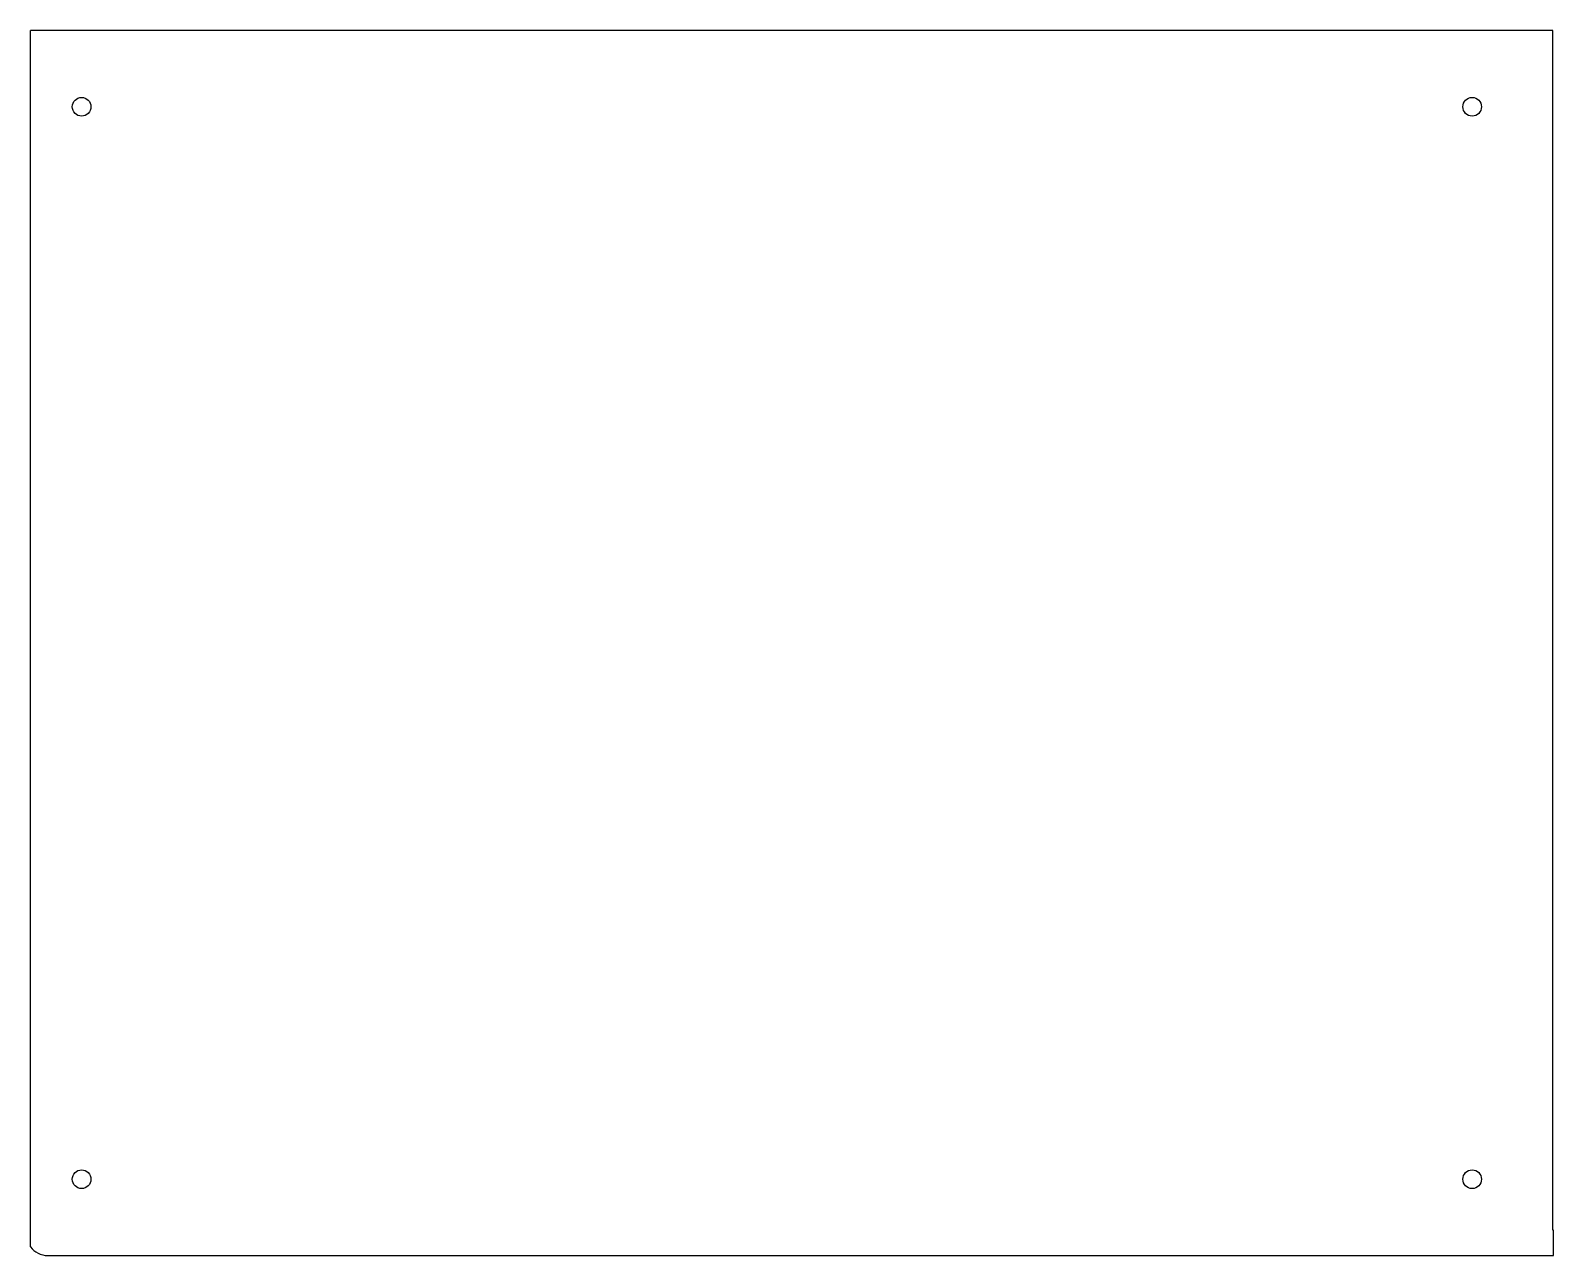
# Model space of a CAD drawing. Header units: millimetres. Extents: x -179 to 180, y -148 to 142.
import ezdxf

# ---------------------------------------------------------------- set-up
doc = ezdxf.new("R2010")
doc.units = ezdxf.units.MM

msp = doc.modelspace()

# ---------------------------------------------------------------- linework, layer by layer
at = {"color": 7, "linetype": 'Continuous', "lineweight": 25}
for p, q in [((180, 141.5), (-179.06, 141.5)), ((-179.06, -145.42), (-179.06, 141.5)), ((180, -141.5), (180, 141.5)), ((180.2, -141.5), (180, -141.5)), ((180.2, -147.5), (180.2, -141.5)), ((-175, -147.5), (180.2, -147.5))]:
    msp.add_line(p, q, dxfattribs=at)
for centre in [(-167, 123.5), (161, 123.5), (-167, -129.5), (161, -129.5)]:
    msp.add_circle(centre, 2.2, dxfattribs=at)
msp.add_arc((-175, -142.5), 5, 215.6629, 270, dxfattribs=at)

doc.saveas('drawing.dxf')
